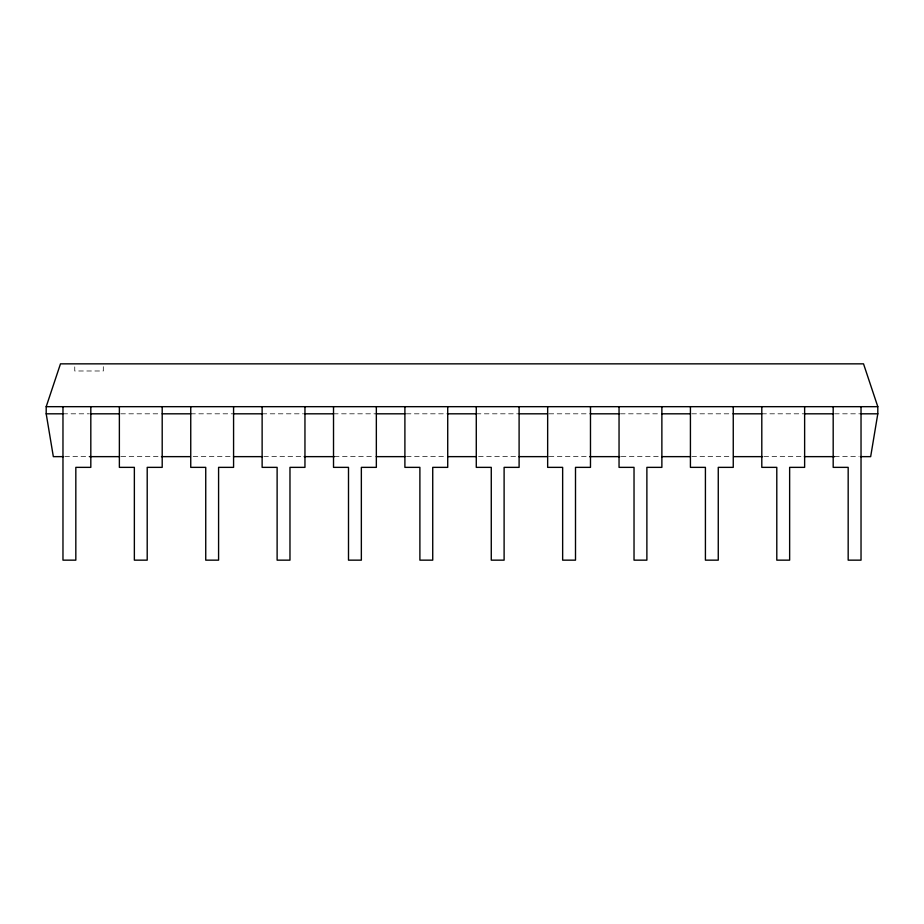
<?xml version="1.0" encoding="UTF-8"?>
<svg xmlns="http://www.w3.org/2000/svg" width="924" height="924" viewBox="0 0 924 924"><rect width="100%" height="100%" fill="white"/><g stroke="black" fill="none" stroke-linecap="round" stroke-linejoin="round"><path stroke-width="0.69" stroke-dasharray="4.62 3.46" d="M62.971 413.813L89.42 413.813M120.79 413.813L160.764 413.813M190.748 413.813L233.576 413.813M262.127 413.813L303.534 413.813M333.518 413.813L376.345 413.813M406.317 413.813L447.724 413.813M476.276 413.813L517.683 413.813M549.087 413.813L590.482 413.813M620.466 413.813L660.441 413.813M691.845 413.813L733.252 413.813M761.803 413.813L804.631 413.813M834.58 413.813L859.632 413.813M64.865 456.641L89.374 456.641M121.09 456.641L160.014 456.641M193.162 456.641L232.086 456.641M263.79 456.641L302.714 456.641M334.43 456.641L374.786 456.641M406.502 456.641L445.426 456.641M478.574 456.641L517.498 456.641M549.214 456.641L589.57 456.641M621.286 456.641L660.21 456.641M691.914 456.641L730.838 456.641M763.986 456.641L802.91 456.641M834.626 456.641L859.135 456.641M103.303 366.701L103.303 370.986L74.752 370.986L74.752 366.701"/><path stroke-width="1.39" d="M63.433 456.641L53.338 456.641L46.2 413.813L46.2 406.676L60.476 363.848L863.524 363.848L877.8 406.676L877.8 413.813L870.662 456.641L860.567 456.641M46.2 406.676L877.8 406.676M46.2 413.813L62.971 413.813M90.818 413.813L119.369 413.813M162.197 413.813L190.748 413.813M233.576 413.813L262.127 413.813M304.955 413.813L333.518 413.813M376.345 413.813L404.897 413.813M447.724 413.813L476.276 413.813M519.103 413.813L547.655 413.813M590.482 413.813L619.045 413.813M661.873 413.813L690.424 413.813M733.252 413.813L761.803 413.813M804.631 413.813L833.182 413.813M861.029 413.813L877.8 413.813M89.374 456.641L119.646 456.641M161.446 456.641L190.275 456.641M233.529 456.641L262.358 456.641M304.158 456.641L334.43 456.641M376.23 456.641L405.058 456.641M448.302 456.641L475.698 456.641M518.942 456.641L547.77 456.641M589.57 456.641L619.842 456.641M661.642 456.641L690.471 456.641M733.725 456.641L762.554 456.641M804.354 456.641L834.626 456.641M861.029 406.676L861.029 560.152L848.174 560.152L848.174 467.359L833.182 467.359L833.182 406.676M804.631 406.676L804.631 467.359L789.639 467.359L789.639 560.152L776.795 560.152L776.795 467.359L761.803 467.359L761.803 406.676M733.252 406.676L733.252 467.359L718.26 467.359L718.26 560.152L705.416 560.152L705.416 467.359L690.424 467.359L690.424 406.676M661.873 406.676L661.873 467.359L646.881 467.359L646.881 560.152L634.026 560.152L634.026 467.359L619.045 467.359L619.045 406.676M590.482 406.676L590.482 467.359L575.502 467.359L575.502 560.152L562.647 560.152L562.647 467.359L547.655 467.359L547.655 406.676M519.103 406.676L519.103 467.359L504.111 467.359L504.111 560.152L491.268 560.152L491.268 467.359L476.276 467.359L476.276 406.676M447.724 406.676L447.724 467.359L432.732 467.359L432.732 560.152L419.889 560.152L419.889 467.359L404.897 467.359L404.897 406.676M376.345 406.676L376.345 467.359L361.353 467.359L361.353 560.152L348.498 560.152L348.498 467.359L333.518 467.359L333.518 406.676M304.955 406.676L304.955 467.359L289.974 467.359L289.974 560.152L277.119 560.152L277.119 467.359L262.127 467.359L262.127 406.676M233.576 406.676L233.576 467.359L218.584 467.359L218.584 560.152L205.74 560.152L205.74 467.359L190.748 467.359L190.748 406.676M162.197 406.676L162.197 467.359L147.205 467.359L147.205 560.152L134.361 560.152L134.361 467.359L119.369 467.359L119.369 406.676M90.818 406.676L90.818 467.359L75.826 467.359L75.826 560.152L62.971 560.152L62.971 406.676"/></g></svg>
